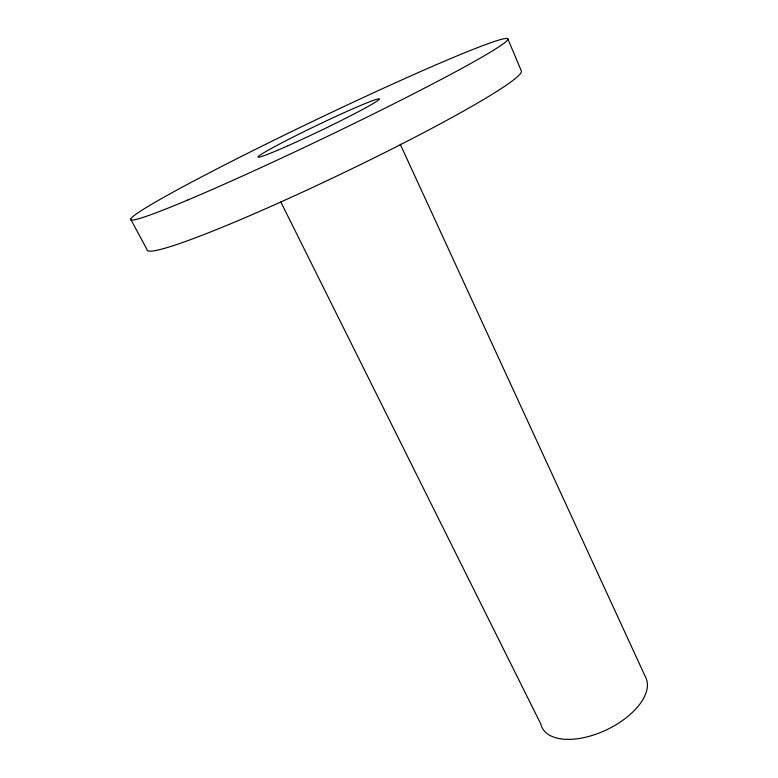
<?xml version="1.0" encoding="UTF-8"?>
<svg xmlns="http://www.w3.org/2000/svg" width="778" height="778" viewBox="0 0 778 778"><rect width="100%" height="100%" fill="white"/><g stroke="black" fill="none" stroke-linecap="round" stroke-linejoin="round"><path stroke-width="1.17" d="M130.636 219.153L146.964 249.446A207.483 15.161 -25.6 0 0 336.689 176.091A207.483 15.161 -25.6 0 0 521.299 70.827L507.84 38.9M280.809 201.959L540.866 724.143A57.562 29.992 -25.6 0 0 602.969 731.456A57.562 29.992 -25.6 0 0 646.236 678.64L400.213 144.212M188.052 199.888A209.136 9.949 -25.6 0 0 502.248 44.531A209.136 9.949 -25.6 0 0 267.418 143.434A209.136 9.949 -25.6 0 0 188.052 199.888M288.132 145.661A67.365 3.17 -25.6 0 0 379.411 99.02A67.365 3.17 -25.6 0 0 288.395 139.457A67.365 3.17 -25.6 0 0 288.132 145.661"/></g></svg>
